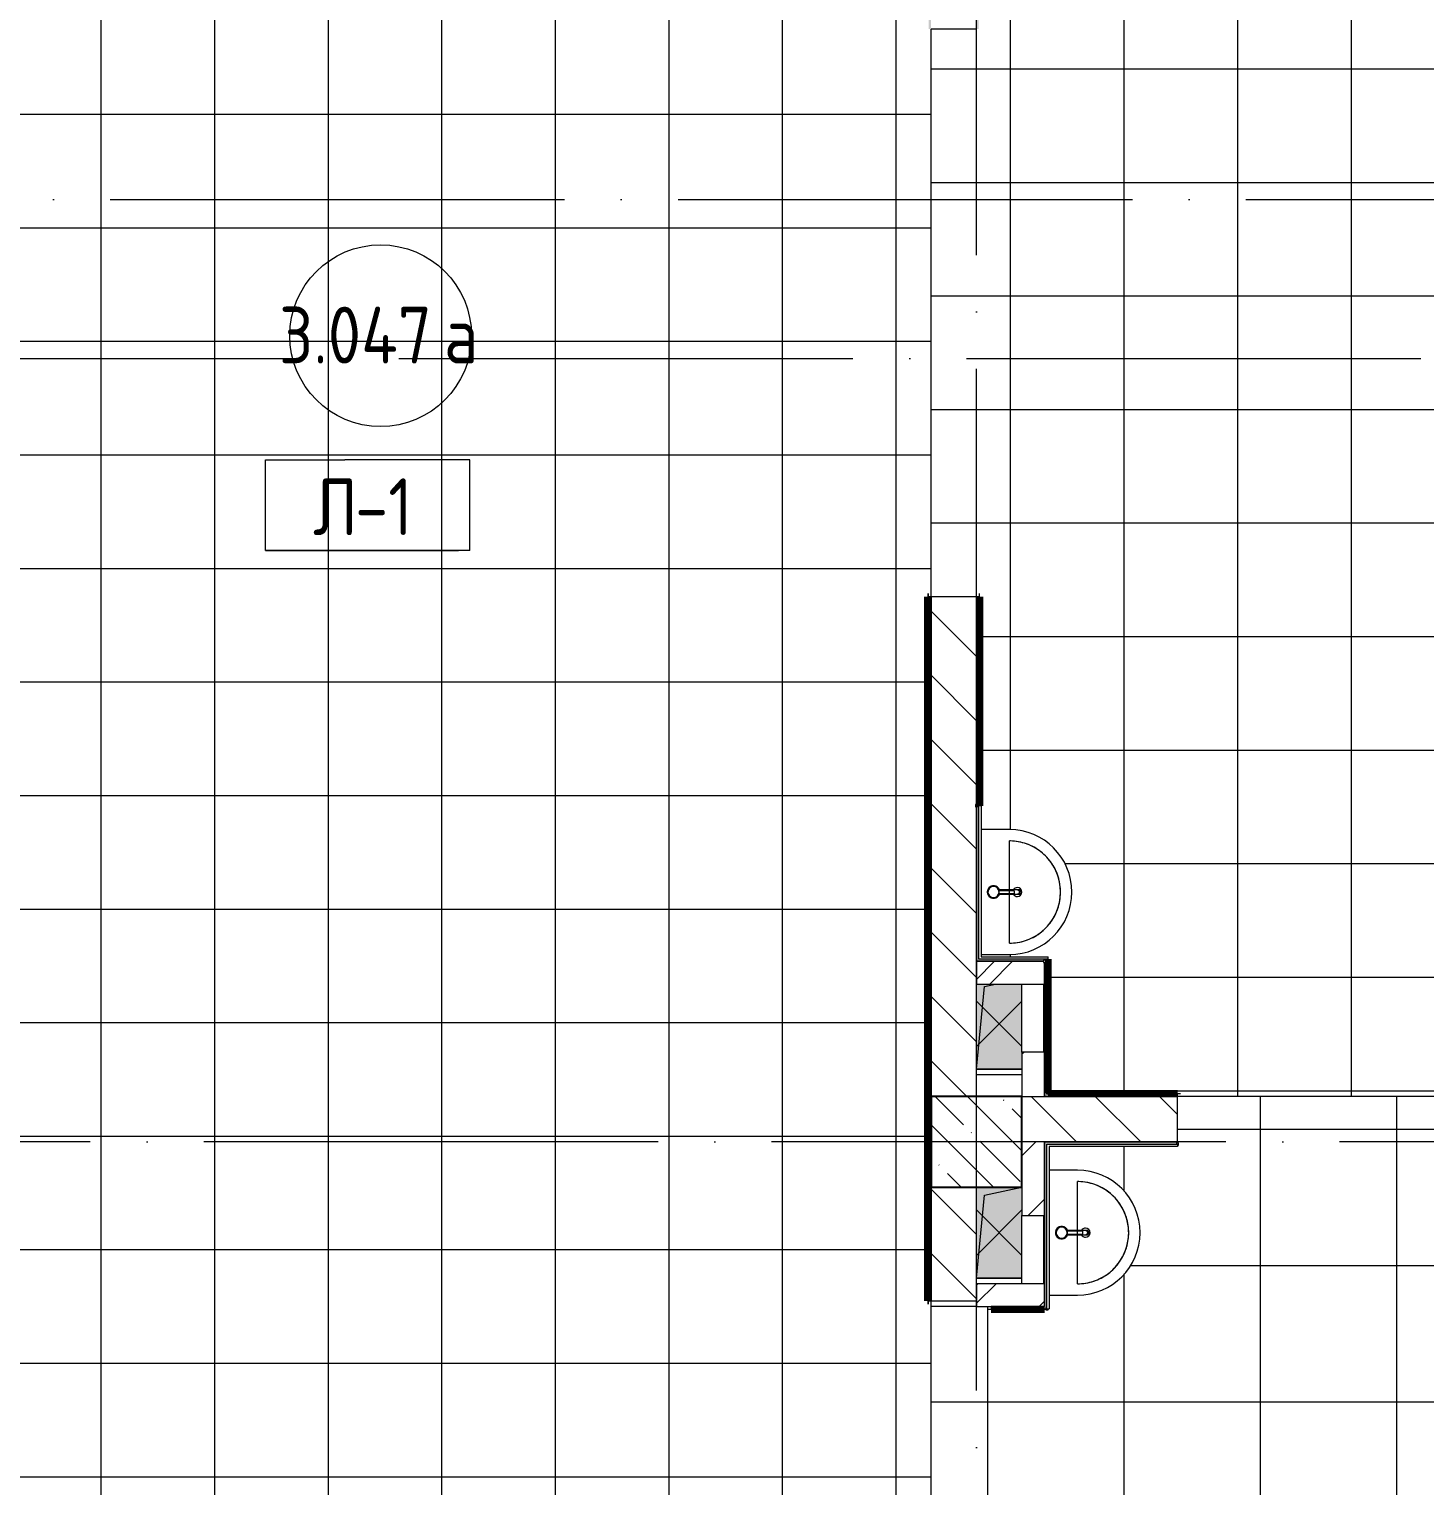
# Model space of a CAD drawing. Header units: millimetres. Extents: x 97 to 215964, y -4577 to 60645.
# Drawn here: x 199877 to 206022, y 46010 to 52425 of the extents above; entities that cross this region are included whole.
import ezdxf

# ---------------------------------------------------------------- set-up
doc = ezdxf.new("R2010")
doc.units = ezdxf.units.MM
doc.linetypes.add('ADSK_Линия сетки', pattern=[2500, 2000, -250, 0, -250])
for name, color, linetype, lineweight in [('A-AREA-____-IDEN', 2, 'Continuous', 20), ('A-DETL-GENF-OTLN', 92, 'Continuous', 9), ('A-FLOR-____-IDEN', 11, 'Continuous', 20), ('A-FLOR-____-OTLN', 192, 'Continuous', 9), ('A-FLOR-____-PATT', 8, 'Continuous', 9), ('A-GENM-____-MCUT', 13, 'Continuous', 9), ('A-GENM-____-OTLN', 13, 'Continuous', 9), ('A-WALL-____-MCUT', 113, 'Continuous', 9), ('A-WALL-____-PATT', 111, 'Continuous', 9), ('I-WALL-____-OTLN', 2, 'Continuous', 9), ('P-SANR-FIXT-OTLN', 6, 'Continuous', 9), ('S-COLS-____-MCUT', 52, 'Continuous', 9), ('S-COLS-____-OTLN', 52, 'Continuous', 9), ('S-GRID-____-OTLN', 1, 'Continuous', 9)]:
    doc.layers.add(name, color=color, linetype=linetype, lineweight=lineweight)
doc.styles.add('GOST Common', font='GOST_Common.ttf', dxfattribs={"width": 0.9, "height": 250})
pattern_1 = [(135, (0, 0), (-141.42136, -141.42136), [])]
pattern_2 = [(45, (0, 0), (-224.5064, 224.5064), []), (45, (79.38, 0), (0, 449.0128), []), (45, (-79.38, 0), (0, 449.0128), [])]

# ---------------------------------------------------------------- blocks, each defined once
blk = doc.blocks.new('BSC_Колонна _Прямоугольная - 400x400-V82-О_АИ_ПП_8_400_Целиком')
at = {"layer": 'S-COLS-____-OTLN', "lineweight": 5}
h = blk.add_hatch(dxfattribs=at)
h.set_pattern_fill('FP_92', color=256, style=0, pattern_type=2)
h.set_pattern_definition([(135, (-145249.98, -47525), (-142.56192, -142.56192), []), (135, (-145107.42, -47525), (-142.56192, -142.56192), [252.016, -50.403, 3.353, -47.05])])
h.paths.add_polyline_path([(-200, -200), (200, -200), (200, 200), (-200, 200)])
at = {"layer": 'S-COLS-____-MCUT', "color": 130, "lineweight": 25}
for p, q in [((200, 200), (-200, 200)), ((-200, 200), (-200, -200)), ((200, -200), (200, 200)), ((-200, -200), (200, -200))]:
    blk.add_line(p, q, dxfattribs=at)
blk = doc.blocks.new('ASML_АР_Отделка Люка - ВО Отделка люков_Грунтовка 0_Шпатлевка 0_Окраска 0_0-42467640-О_АИ_ПП_8_400_Целиком')
at = {"layer": 'A-GENM-____-MCUT', "color": 130, "lineweight": 25}
for p, q in [((150, 3), (-150, 3)), ((-150, 3), (-150, 0)), ((150, 0), (150, 3)), ((-150, 0), (150, 0))]:
    blk.add_line(p, q, dxfattribs=at)
blk = doc.blocks.new('0083_СОШ675_АР_R22_rvt-1-О_АИ_ПП_8_400_Целиком')
at = {"layer": 'A-WALL-____-PATT', "lineweight": 5}
h = blk.add_hatch(dxfattribs=at)
h.set_pattern_fill('FP_10', color=10, style=0, pattern_type=2)
h.set_pattern_definition(pattern_1)
h.paths.add_polyline_path([(145250, 45400.1), (145250, 45575), (145050, 45575), (145050, 45400.1)])
h.paths.add_polyline_path([(145250, 46825), (145250, 47325), (145050, 47325), (145050, 46825)])
h.paths.add_polyline_path([(145050, 47725), (145250, 47725), (145250, 49000), (145245, 49000), (145245, 49010), (145250, 49010), (145250, 49925.1), (145050, 49925.1), (145050, 47999.4)])
h.paths.add_polyline_path([(145050, 52425.1), (145250, 52425.1), (145250, 53425), (145050, 53425), (145050, 52884.5)])
h = blk.add_hatch(dxfattribs=at)
h.set_pattern_fill('FP_11', color=10, style=0, pattern_type=2)
h.set_pattern_definition(pattern_2)
h.paths.add_polyline_path([(145550, 48220), (145550, 48315), (145545, 48315), (145545, 48320), (145250, 48320), (145250, 48220), (145547, 48220)])
h = blk.add_hatch(dxfattribs=at)
h.set_pattern_fill('FP_11', color=10, style=0, pattern_type=2)
h.set_pattern_definition(pattern_2)
h.paths.add_polyline_path([(145547, 47725), (145550, 47725), (145550, 47920), (145450, 47920), (145450, 47725)])
h = blk.add_hatch(dxfattribs=at)
h.set_pattern_fill('FP_10', color=10, style=0, pattern_type=2)
h.set_pattern_definition(pattern_1)
h.paths.add_polyline_path([(152550, 47525), (152550, 47725), (147384.9, 47725), (147384.9, 47525), (152295.6, 47525)])
h.paths.add_polyline_path([(145550, 47525), (146134.9, 47525), (146134.9, 47725), (145450, 47725), (145450, 47525)])
h = blk.add_hatch(dxfattribs=at)
h.set_pattern_fill('FP_11', color=10, style=0, pattern_type=2)
h.set_pattern_definition(pattern_2)
h.paths.add_polyline_path([(145547, 47200), (145550, 47200), (145550, 47525), (145450, 47525), (145450, 47200)])
h = blk.add_hatch(dxfattribs=at)
h.set_pattern_fill('FP_11', color=10, style=0, pattern_type=2)
h.set_pattern_definition(pattern_2)
h.paths.add_polyline_path([(145377.9, 46800), (145550, 46800), (145550, 46900), (145250, 46900), (145250, 46800)])
at = {"layer": 'A-FLOR-____-OTLN', "color": 90}
for p, q in [((145250.2, 47820), (145250.2, 47845)), ((145450, 47820), (145250.2, 47820)), ((145250.2, 46900), (145250.2, 46925))]:
    blk.add_line(p, q, dxfattribs=at)
at = {"layer": 'A-WALL-____-MCUT', "color": 50, "lineweight": 13}
for p, q in [((145250, 49925.1), (145050, 49925.1)), ((145050, 49925.1), (145050, 47725)), ((145250, 49010), (145250, 49925.1)), ((145250, 47725), (145250, 49000)), ((145545, 48320), (145250, 48320)), ((145250, 48320), (145250, 48220)), ((145550, 48220), (145550, 48315)), ((145250, 48220), (145547, 48220)), ((145450, 47920), (145450, 47725)), ((145547, 47920), (145450, 47920)), ((145550, 47725), (145550, 47920)), ((146134.9, 47725), (145550, 47725)), ((146134.9, 47525), (146134.9, 47725)), ((145550, 47525), (146134.9, 47525)), ((145550, 47200), (145550, 47525)), ((145050, 47325), (145050, 46825)), ((145250, 46825), (145250, 47325)), ((145450, 47325), (145450, 47200)), ((145450, 47200), (145547, 47200)), ((145547, 46900), (145250, 46900)), ((145250, 46900), (145250, 46800)), ((145550, 46800), (145550, 46900)), ((145050, 46825), (145250, 46825)), ((145250, 46800), (145550, 46800))]:
    blk.add_line(p, q, dxfattribs=at)
at = {"layer": 'A-WALL-____-MCUT', "color": 10, "lineweight": 5}
for p, q in [((145450, 47725), (145550, 47725)), ((145550, 47525), (145450, 47525))]:
    blk.add_line(p, q, dxfattribs=at)
at = {"layer": 'I-WALL-____-OTLN', "color": 90}
for p, q in [((145450, 47920), (145450, 48220)), ((145450, 46900), (145450, 47200))]:
    blk.add_line(p, q, dxfattribs=at)
at = {"layer": 'A-GENM-____-OTLN', "color": 90, "lineweight": 9, "rotation": 270}
for p in [(145547, 48070), (145547, 47050)]:
    blk.add_blockref('ASML_АР_Отделка Люка - ВО Отделка люков_Грунтовка 0_Шпатлевка 0_Окраска 0_0-42467640-О_АИ_ПП_8_400_Целиком', p, dxfattribs=at)
at = {"layer": 'S-COLS-____-OTLN', "color": 90, "lineweight": 9}
blk.add_blockref('BSC_Колонна _Прямоугольная - 400x400-V82-О_АИ_ПП_8_400_Целиком', (145250, 47525), dxfattribs=at)
blk = doc.blocks.new('MiraCad_GMd_-Ut_TaskBox_FormHorizon - MiraCad_GMd_-Ut_TaskBox_FormHorizon-3364382-О_АИ_ПП_8_400_Целиком')
at = {"layer": 'A-DETL-GENF-OTLN', "lineweight": 18}
for points in [[(-100, -200), (-64.6, 164.6), (100, 200), (-100, 200), (-100, -102.6)], [(27.9, -200), (100, -200), (100, 200), (-100, 200), (-100, -200)]]:
    blk.add_hatch(color=256, dxfattribs=at).paths.add_polyline_path(points)
at = {"layer": 'A-DETL-GENF-OTLN', "color": 7}
for p, q in [((-64.6, 164.6), (100, 200)), ((-64.6, 164.6), (100, 200)), ((-100, -200), (-64.6, 164.6)), ((-100, -200), (-64.6, 164.6)), ((100, -200), (-100, -200))]:
    blk.add_line(p, q, dxfattribs=at)
at = {"layer": 'A-GENM-____-OTLN', "color": 170, "lineweight": 18}
for p, q in [((100, 100), (-100, -100)), ((-100, 100), (100, -100)), ((-100, -200), (100, -200))]:
    blk.add_line(p, q, dxfattribs=at)
blk = doc.blocks.new('MiraCad_GMd_-Ut_TaskBox_FormHorizon - MiraCad_GMd_-Ut_TaskBox_FormHorizon-V142-О_АИ_ПП_8_400_Целиком')
at = {"layer": 'A-DETL-GENF-OTLN', "lineweight": 18}
for points in [[(-100, -200), (-64.6, 164.6), (-16, 175), (-100, 175), (-100, -45.6)], [(100, -200), (100, 175), (-100, 175), (-100, -200), (27.9, -200)]]:
    blk.add_hatch(color=256, dxfattribs=at).paths.add_polyline_path(points)
at = {"layer": 'A-DETL-GENF-OTLN', "color": 7}
for p, q in [((-100, -200), (-64.6, 164.6)), ((-100, -200), (-64.6, 164.6)), ((-64.6, 164.6), (-16, 175)), ((-64.6, 164.6), (-16, 175)), ((100, -200), (-100, -200))]:
    blk.add_line(p, q, dxfattribs=at)
at = {"layer": 'A-GENM-____-OTLN', "color": 170, "lineweight": 18}
for p, q in [((100, 100), (-100, -100)), ((-100, 100), (100, -100)), ((-100, -200), (100, -200))]:
    blk.add_line(p, q, dxfattribs=at)
blk = doc.blocks.new('ВК_Умывальник_Полукруглый_Керамический_ГОСТ30493-96_R20 - 2-ой величины-V174-О_АИ_ПП_8_400_Целиком')
at = {"layer": 'P-SANR-FIXT-OTLN', "color": 170, "lineweight": 18}
for p, q in [((145725, 40840.1), (145600, 40840.1)), ((145725, 40575), (145725, 40790.1)), ((145725, 40340.1), (145725, 40555.2)), ((145600, 40290.1), (145725, 40290.1))]:
    blk.add_line(p, q, dxfattribs=at)
at = {"layer": 'P-SANR-FIXT-OTLN', "color": 170, "lineweight": 18, "flags": 128}
blk.add_lwpolyline([(145725, 40340.1), (145734, 40340.3), (145743, 40340.8), (145751.9, 40341.7), (145760.8, 40343), (145769.7, 40344.6), (145778.5, 40346.5), (145787.2, 40348.9), (145795.8, 40351.5), (145804.3, 40354.5), (145812.6, 40357.9), (145820.8, 40361.5), (145828.9, 40365.5), (145836.8, 40369.8), (145844.5, 40374.5), (145852, 40379.4), (145859.4, 40384.6), (145866.5, 40390.1), (145873.4, 40395.9), (145880, 40402), (145886.4, 40408.3), (145892.5, 40414.9), (145898.4, 40421.7), (145904, 40428.8), (145909.3, 40436.1), (145914.3, 40443.5), (145919, 40451.2), (145923.4, 40459), (145927.5, 40467.1), (145931.3, 40475.2), (145934.7, 40483.6), (145937.8, 40492), (145940.6, 40500.6), (145943, 40509.3), (145945, 40518), (145946.7, 40526.9), (145948.1, 40535.8), (145949.1, 40544.7), (145949.7, 40553.7), (145950, 40562.7), (145949.9, 40571.7), (145949.5, 40580.7), (145948.7, 40589.6), (145947.5, 40598.5), (145946, 40607.4), (145944.1, 40616.2), (145941.9, 40624.9), (145939.3, 40633.6), (145936.4, 40642.1), (145933.2, 40650.5), (145929.6, 40658.7), (145925.7, 40666.8), (145921.5, 40674.8), (145916.9, 40682.5), (145912.1, 40690.1), (145906.9, 40697.5), (145901.5, 40704.7), (145895.7, 40711.6), (145889.8, 40718.3), (145883.5, 40724.8), (145877, 40731), (145870.2, 40737), (145863.2, 40742.6), (145856, 40748), (145848.6, 40753.1), (145841, 40757.9), (145833.2, 40762.4), (145825.2, 40766.5), (145817.1, 40770.4), (145808.8, 40773.9), (145800.4, 40777.1), (145791.8, 40779.9), (145783.2, 40782.4), (145774.5, 40784.6), (145765.6, 40786.4), (145756.8, 40787.8), (145747.8, 40788.9), (145738.8, 40789.7), (145729.9, 40790), (145725, 40790.1)], dxfattribs=at)
at = {"layer": 'P-SANR-FIXT-OTLN', "color": 170, "lineweight": 18}
for centre, radius, start, end in [((145725, 40565.1), 275, 270, 90), ((145725, 40565.1), 225, 270, 90), ((145760, 40565.1), 20, 90, 150), ((145760, 40565.1), 20, 210, 270), ((145760, 40565.1), 20, 270, 90)]:
    blk.add_arc(centre, radius, start, end, dxfattribs=at)
blk = doc.blocks.new('xxx_Смеситель_ГОСТ 25809-96_R20 - Смеситель-3431601-О_АИ_ПП_8_400_Целиком')
at = {"layer": 'P-SANR-FIXT-OTLN', "color": 170, "lineweight": 18}
for p, q in [((3135.3, 51074.8), (3135.3, 51016.6)), ((3139.3, 51075.4), (3139.3, 51029.7)), ((3151.3, 51029.7), (3151.3, 51075.4)), ((3155.3, 51016.6), (3155.3, 51074.8)), ((3135.3, 51016.6), (3135.3, 50993.9)), ((3139.3, 51029.7), (3139.3, 51009)), ((3140.3, 51009), (3139.3, 51009)), ((3139.3, 51009), (3140.3, 51009)), ((3140.3, 51029.8), (3150.3, 51029.8)), ((3150.3, 51009), (3140.3, 51009)), ((3150.3, 51009), (3151.3, 51009)), ((3151.3, 51009), (3150.3, 51009)), ((3151.3, 51009), (3151.3, 51029.7)), ((3155.3, 50993.9), (3155.3, 51016.6)), ((3135.3, 50993.9), (3135.3, 50990)), ((3155.3, 50990), (3155.3, 50993.9))]:
    blk.add_line(p, q, dxfattribs=at)
for radius, start, end in [(27.5, 0, 180), (27.5, 83.31162, 96.68751), (27.5, 161.97695, 180), (27.5, 180, 198.02305), (27.5, 180, 258.92236), (27.5, 143.31191, 156.6878), (27.5, 203.3122, 216.68809), (24.5, 360, 180), (24.5, 180, 360), (27.5, 101.97674, 135), (27.5, 225, 258.02326), (24.5, 255, 259.77016), (24.5, 255, 259.77016), (24.5, 280.22984, 285), (24.5, 280.22984, 285), (27.5, 281.0769, 0), (27.5, 45, 78.02263), (27.5, 281.97737, 315), (27.5, 23.31133, 36.68722), (27.5, 323.31278, 336.68867), (27.5, 0, 18.02234), (27.5, 341.97766, 0)]:
    blk.add_arc((3145.3, 51100), radius, start, end, dxfattribs=at)
for start_param, end_param in [(3.141593, 4.712389), (4.712389, 6.283185)]:
    blk.add_ellipse((3145.3, 50990), major_axis=(10, 0), ratio=0.965926, start_param=start_param, end_param=end_param, dxfattribs=at)
for points, knots in [([(3138.6, 51076.4), (3138.7, 51076.4), (3138.8, 51076.3), (3139.2, 51076.2), (3139.8, 51076.1), (3140.4, 51076), (3140.7, 51075.9)], [0.77430556, 0.77430556, 0.77430556, 0.77430556, 0.78298611, 0.79166667, 0.82638889, 0.86111111, 0.86111111, 0.86111111, 0.86111111]), ([(3149.8, 51075.9), (3150.1, 51075.9), (3150.6, 51076), (3151.1, 51076.2), (3151.6, 51076.3), (3151.8, 51076.4), (3151.9, 51076.4)], [0.13888889, 0.13888889, 0.13888889, 0.13888889, 0.16666667, 0.19444444, 0.20833333, 0.22222222, 0.22222222, 0.22222222, 0.22222222]), ([(3140.3, 51020.3), (3138.8, 51019.9), (3136.8, 51019.1), (3135.5, 51017.7), (3135.3, 51016.9), (3135.3, 51016.6)], [0.1666667, 0.1666667, 0.1666667, 0.1666667, 0.3333333, 0.4166667, 0.5, 0.5, 0.5, 0.5]), ([(3139.3, 51029.3), (3139.3, 51029.3), (3139.3, 51029.3), (3139.4, 51029.2), (3139.6, 51029.2), (3139.8, 51029.2), (3140.1, 51029.2), (3140.3, 51029.2)], [0, 0, 0, 0, 0.166667, 0.333333, 0.5, 0.666667, 1, 1, 1, 1]), ([(3151.3, 51029.7), (3151.3, 51029.7), (3151.2, 51029.7), (3151.1, 51029.8), (3151, 51029.8), (3150.7, 51029.8), (3150.4, 51029.8), (3150.3, 51029.8)], [0, 0, 0, 0, 0.166667, 0.333333, 0.5, 0.666667, 1, 1, 1, 1]), ([(3145.3, 50986.8), (3144.4, 50986.8), (3143.1, 50986.9), (3141.4, 50987.3), (3140.3, 50987.7), (3139.3, 50988.1), (3138.7, 50988.5), (3138, 50989), (3137.3, 50989.5), (3136.7, 50990.2), (3136.3, 50990.7), (3136, 50991.2), (3135.8, 50991.6), (3135.6, 50992), (3135.5, 50992.5), (3135.4, 50992.9), (3135.3, 50993.4), (3135.3, 50993.7), (3135.3, 50993.9)], [0, 0, 0, 0, 0.0833333, 0.125, 0.1666667, 0.2083333, 0.2291667, 0.25, 0.2916667, 0.3333333, 0.3541667, 0.375, 0.3958333, 0.4166667, 0.4375, 0.4583333, 0.4791667, 0.5, 0.5, 0.5, 0.5]), ([(3155.3, 50993.9), (3155.3, 50993.7), (3155.3, 50993.4), (3155.2, 50992.9), (3155.1, 50992.5), (3154.9, 50992), (3154.7, 50991.6), (3154.5, 50991.2), (3154.2, 50990.7), (3153.9, 50990.3), (3153.6, 50989.9), (3153.1, 50989.4), (3152.5, 50989), (3151.9, 50988.5), (3151.2, 50988.1), (3150.3, 50987.7), (3149.1, 50987.3), (3147.5, 50986.9), (3146.1, 50986.8), (3145.3, 50986.8)], [0.5, 0.5, 0.5, 0.5, 0.5208333, 0.5416667, 0.5625, 0.5833333, 0.6041667, 0.625, 0.6458333, 0.6666667, 0.6875, 0.7083333, 0.75, 0.7708333, 0.7916667, 0.8333333, 0.875, 0.9166667, 1, 1, 1, 1])]:
    blk.add_open_spline(points, degree=3, knots=knots, dxfattribs=at)
for points in [[(3139.3, 51075.4), (3139.3, 51075.4), (3139.4, 51075.4), (3139.6, 51075.4), (3139.8, 51075.3), (3140, 51075.3), (3140.2, 51075.3), (3140.3, 51075.3)], [(3139.4, 51074.9), (3139.3, 51074.9), (3139.3, 51074.9), (3139.3, 51075), (3139.3, 51075)], [(3140.3, 51075.3), (3141.9, 51074.9), (3145.3, 51074.6), (3148.6, 51074.9), (3150.3, 51075.3)], [(3150.3, 51075.3), (3150.4, 51075.3), (3150.5, 51075.3), (3150.8, 51075.3), (3151, 51075.4), (3151.1, 51075.4), (3151.2, 51075.4), (3151.2, 51075.4)], [(3151.3, 51075), (3151.3, 51075), (3151.3, 51075), (3151.2, 51074.9)], [(3140.3, 51029.8), (3140.1, 51029.8), (3139.7, 51029.8), (3139.4, 51029.8), (3139.3, 51029.7), (3139.3, 51029.7)], [(3150.3, 51029.2), (3150.4, 51029.2), (3150.8, 51029.2), (3151.2, 51029.2), (3151.3, 51029.3), (3151.3, 51029.3)], [(3155.3, 51016.6), (3155.3, 51016.9), (3155, 51017.7), (3154, 51018.7), (3152.4, 51019.6), (3151, 51020.1), (3150.3, 51020.3)]]:
    blk.add_open_spline(points, degree=3, dxfattribs=at)
blk = doc.blocks.new('ВК_Умывальник_Полукруглый_Керамический_ГОСТ30493-96_R20 - 2-ой величины-V175-О_АИ_ПП_8_400_Целиком')
at = {"layer": 'P-SANR-FIXT-OTLN', "color": 170, "lineweight": 18}
for p, q in [((145395, 48900), (145270, 48900)), ((145395, 48634.9), (145395, 48850)), ((145395, 48400), (145395, 48615)), ((145269.8, 48350), (145395, 48350))]:
    blk.add_line(p, q, dxfattribs=at)
at = {"layer": 'P-SANR-FIXT-OTLN', "color": 170, "lineweight": 18, "flags": 128}
blk.add_lwpolyline([(145395, 48400), (145404, 48400.2), (145413, 48400.7), (145421.9, 48401.6), (145430.8, 48402.9), (145439.7, 48404.5), (145448.5, 48406.4), (145457.2, 48408.7), (145465.8, 48411.4), (145474.3, 48414.4), (145482.6, 48417.7), (145490.8, 48421.4), (145498.9, 48425.4), (145506.8, 48429.7), (145514.5, 48434.3), (145522, 48439.3), (145529.4, 48444.5), (145536.5, 48450), (145543.4, 48455.8), (145550, 48461.9), (145556.4, 48468.2), (145562.5, 48474.8), (145568.4, 48481.6), (145574, 48488.7), (145579.3, 48495.9), (145584.3, 48503.4), (145589, 48511.1), (145593.4, 48518.9), (145597.5, 48526.9), (145601.3, 48535.1), (145604.7, 48543.4), (145607.8, 48551.9), (145610.6, 48560.5), (145613, 48569.1), (145615, 48577.9), (145616.7, 48586.7), (145618.1, 48595.6), (145619.1, 48604.6), (145619.7, 48613.6), (145620, 48622.5), (145619.9, 48631.5), (145619.5, 48640.5), (145618.7, 48649.5), (145617.5, 48658.4), (145616, 48667.3), (145614.1, 48676.1), (145611.9, 48684.8), (145609.3, 48693.4), (145606.4, 48702), (145603.2, 48710.4), (145599.6, 48718.6), (145595.7, 48726.7), (145591.5, 48734.7), (145586.9, 48742.4), (145582.1, 48750), (145576.9, 48757.4), (145571.5, 48764.6), (145565.7, 48771.5), (145559.8, 48778.2), (145553.5, 48784.7), (145547, 48790.9), (145540.2, 48796.8), (145533.2, 48802.5), (145526, 48807.9), (145518.6, 48813), (145511, 48817.8), (145503.2, 48822.3), (145495.2, 48826.4), (145487.1, 48830.3), (145478.8, 48833.8), (145470.4, 48837), (145461.8, 48839.8), (145453.2, 48842.3), (145444.5, 48844.5), (145435.6, 48846.3), (145426.8, 48847.7), (145417.8, 48848.8), (145408.8, 48849.6), (145399.9, 48849.9), (145395, 48850)], dxfattribs=at)
at = {"layer": 'P-SANR-FIXT-OTLN', "color": 170, "lineweight": 18}
for centre, radius, start, end in [((145395, 48625), 275, 270, 90), ((145395, 48625), 225, 270, 90), ((145430, 48625), 20, 90, 150), ((145430, 48625), 20, 270, 90), ((145430, 48625), 20, 210, 270)]:
    blk.add_arc(centre, radius, start, end, dxfattribs=at)
blk = doc.blocks.new('0083_СОШ675_ВК_R22_rvt-1-О_АИ_ПП_8_400_Целиком')
at = {"layer": 'A-GENM-____-OTLN', "color": 170, "lineweight": 18}
for name, p in [('MiraCad_GMd_-Ut_TaskBox_FormHorizon - MiraCad_GMd_-Ut_TaskBox_FormHorizon-V142-О_АИ_ПП_8_400_Целиком', (145350, 48045)), ('MiraCad_GMd_-Ut_TaskBox_FormHorizon - MiraCad_GMd_-Ut_TaskBox_FormHorizon-3364382-О_АИ_ПП_8_400_Целиком', (145350, 47125))]:
    blk.add_blockref(name, p, dxfattribs=at)
at = {"layer": 'P-SANR-FIXT-OTLN', "color": 170, "lineweight": 18}
for name, p in [('ВК_Умывальник_Полукруглый_Керамический_ГОСТ30493-96_R20 - 2-ой величины-V175-О_АИ_ПП_8_400_Целиком', (0, 0)), ('ВК_Умывальник_Полукруглый_Керамический_ГОСТ30493-96_R20 - 2-ой величины-V174-О_АИ_ПП_8_400_Целиком', (-30, 6559.9))]:
    blk.add_blockref(name, p, dxfattribs=at)
for p, rotation in [((196425, 45479.7), 89.99999999999982), ((196725, 43979.7), 90)]:
    blk.add_blockref('xxx_Смеситель_ГОСТ 25809-96_R20 - Смеситель-3431601-О_АИ_ПП_8_400_Целиком', p, dxfattribs=dict(at, rotation=rotation))
blk = doc.blocks.new('BSC_Колонна _Прямоугольная - ПР-1_Профиль торцевой для плитки-3497357-О_АИ_ПП_8_400_Целиком')
at = {"layer": 'S-COLS-____-MCUT'}
for p, q in [((5, 5), (-5, 5)), ((-5, 5), (-5, -5)), ((5, -5), (5, 5)), ((-5, -5), (5, -5))]:
    blk.add_line(p, q, dxfattribs=at)
blk = doc.blocks.new('BSC_Колонна _Прямоугольная - ПР-1_Профиль торцевой для плитки-V214-О_АИ_ПП_8_400_Целиком')
at = {"layer": 'S-COLS-____-MCUT'}
for p, q in [((5, 5), (-5, 5)), ((-5, 5), (-5, 0)), ((5, -5), (5, 5)), ((0, -5), (5, -5))]:
    blk.add_line(p, q, dxfattribs=at)
blk = doc.blocks.new('BSC_Колонна _Прямоугольная - ПР-1_Профиль торцевой для плитки-V215-О_АИ_ПП_8_400_Целиком')
at = {"layer": 'S-COLS-____-MCUT'}
for p, q in [((0.1, 5), (-5, 5)), ((-5, 5), (-5, -5)), ((-5, -5), (5, -5)), ((5, -5), (5, 0))]:
    blk.add_line(p, q, dxfattribs=at)
blk = doc.blocks.new('ADSK_Марка_Перекрытие - Типоразмер_ADSK_Марка-158127-О_АИ_ПП_8_400_Целиком')
at = {"layer": 'A-FLOR-____-IDEN'}
for p, q in [((-4.5, 4), (-1, 4)), ((-4.5, 0), (-4.5, 4)), ((4.5, 4), (-1, 4)), ((4.5, 0), (4.5, 4)), ((4.5, 0), (-4.5, 0)), ((-4.5, 0), (4, 0))]:
    blk.add_line(p, q, dxfattribs=at)
blk = doc.blocks.new('ADSK_Марка_Помещение_ОдноЗначение - Номер-159740-О_АИ_ПП_8_400_Целиком')
at = {"layer": 'A-AREA-____-IDEN'}
blk.add_circle((0, 0), 4, dxfattribs=at)

msp = doc.modelspace()

# ---------------------------------------------------------------- hatches: boundary and pattern name
at = {"layer": 'A-FLOR-____-PATT'}
h = msp.add_hatch(dxfattribs=at)
h.set_pattern_fill('FP_202', color=256, style=0, pattern_type=2)
h.set_pattern_definition([(0, (199694, 52050), (0, 500), []), (90, (199694, 52050), (-500, 3e-14), [])])
h.paths.add_polyline_path([(201660.280486, 45324.968424), (203832.865903, 45324.96901), (203832.865903, 45574.999), (203847.865903, 45574.999), (203847.865903, 46824.999), (203832.865903, 46824.999), (203832.865903, 49925.060253), (203847.865903, 49925.060253), (203847.865903, 52425.060253), (203832.865903, 52425.060253), (203832.865903, 58560.000586), (203460.330306, 58560.000586), (203460.330306, 58565.000586), (203450.330306, 58565.000586), (203450.330306, 58575.000586), (203445.330306, 58575.918638), (203445.330306, 58760.000586), (199667.659852, 58760.000586), (199667.659852, 58575.000586), (199662.659852, 58575.000586), (199662.432467, 58565.000586), (199652.659852, 58565.000586), (199651.935994, 58560.000586), (199262.887824, 58560.000586), (199262.887824, 51885.000586), (199046.843981, 51885.000586), (199047.887824, 50245.000586), (199262.887824, 50245.000586), (199262.887824, 48485.500586), (199257.887824, 48484.769667), (199257.887238, 48475.501172), (199247.887824, 48475.501172), (199247.887824, 48470.501172), (197777.887824, 48470.501172), (197777.887824, 48485.500586), (197107.887824, 48485.500586), (197107.887824, 48470.501172), (196597.887824, 48470.501172), (196597.887824, 48485.500586), (195927.887824, 48485.500586), (195927.887824, 48470.501172), (195707.865903, 48470.501172), (195707.865903, 48092.5), (195702.865903, 48092.5), (195702.865903, 48082.5), (195692.865903, 48082.5), (195691.787201, 48077.5), (195512.887824, 48077.5), (195512.887824, 48054.999414), (195497.865903, 48054.939128), (195497.887824, 45854.999414), (195512.887824, 45854.999414), (195512.887824, 45344.96901), (195497.887824, 45344.96901), (195498.922724, 45339.96901), (199247.887824, 45339.96901), (199247.887824, 45334.96901), (199257.887824, 45334.96901), (199257.887824, 45324.96901), (199262.887824, 45324.96901)])
h.paths.add_polyline_path([(195497.887824, 48087.5), (195507.887824, 48087.5), (195507.887824, 48092.5), (195497.887824, 48092.5)])
h.paths.add_polyline_path([(195692.865903, 48475.501172), (195697.865903, 48475.501172), (195697.735362, 48485.500586), (195692.865903, 48485.500586)])
h.paths.add_polyline_path([(203847.865903, 53825), (203847.887824, 53825), (203847.865903, 58575), (203837.865903, 58575), (203837.865903, 58573.500586), (203847.865903, 58573.500586), (203847.865903, 54199.905224)])
h = msp.add_hatch(dxfattribs=at)
h.set_pattern_fill('FP_195', color=256, style=0, pattern_type=2)
h.set_pattern_definition([(0, (207697.96, 53250), (0, 500), []), (90, (207697.96, 53250), (-500, 3e-14), [])])
h.paths.add_polyline_path([(204932.807536, 47725), (206182.785269, 47725), (206182.785269, 47740.000586), (211532.887824, 47740.000586), (211532.887824, 49310.316132), (211347.865903, 49310.316132), (211347.844118, 49315.316132), (211337.865903, 49315.316132), (211337.865903, 49325.316132), (211332.865903, 49325.316132), (211332.865903, 49675.316132), (211337.865903, 49675.656829), (211337.865903, 49685.316132), (211347.865903, 49685.316132), (211347.865903, 49690.316132), (211532.887824, 49690.316132), (211532.887824, 53410.000586), (211340.865903, 53410.000586), (211340.865903, 53415.000586), (211330.865903, 53415.000586), (211330.865903, 53425), (211325.865903, 53425), (211325.865903, 54201.11992), (211330.865903, 54201.11992), (211330.865903, 54211.11992), (211340.865903, 54211.11992), (211340.865903, 54216.11992), (211532.887824, 54216.11992), (211532.887824, 58560.000586), (211347.865903, 58560.000586), (211347.865903, 58565.000586), (211337.865903, 58565.000586), (211337.865903, 58575.000586), (211332.865903, 58575.430415), (211332.865903, 58760.000586), (204402.887824, 58760.000586), (204402.887824, 57520), (204392.865903, 57520), (204392.865903, 56370), (204402.887824, 56370), (204402.887824, 54020), (204392.865903, 54020), (204392.865903, 53825.000586), (204387.865903, 53824.424856), (204387.865903, 53815.000586), (204377.865903, 53815.000586), (204377.865903, 53810.000586), (204262.865903, 53810.000586), (204262.865903, 53425), (204257.865903, 53425), (204257.865903, 53415.000586), (204247.865903, 53415.000586), (204247.865903, 53410.000586), (204062.887824, 53410.000586), (204062.887824, 52425.060253), (203848.053069, 52424.998706), (203848.053069, 49925.060253), (204062.887824, 49924.484907), (204062.887824, 49005), (204067.887824, 49005), (204067.887824, 48899.976956), (204192.887824, 48899.976956), (204250.063539, 48893.967546), (204304.740401, 48876.201957), (204354.528769, 48847.456629), (204397.252651, 48808.987873), (204431.04481, 48762.476956), (204454.428366, 48709.956629), (204466.381345, 48653.722283), (204466.381345, 48596.231629), (204454.428366, 48539.997283), (204429.02124, 48484.691751), (204395.605819, 48439.483225), (204354.528769, 48402.497283), (204304.740401, 48373.751955), (204250.063539, 48355.986366), (204192.887824, 48349.976956), (204067.887824, 48349.976956), (204067.887824, 48340), (204362.887824, 48340), (204362.887824, 47740.000586), (204932.785269, 47740.000586), (204932.785269, 47725.000586)])
h.paths.add_polyline_path([(204239.717951, 48617.905888), (204235.835666, 48616.04353), (204237.887824, 48617.372611)])
h.paths.add_polyline_path([(204227.887824, 48604.976956), (204233.064205, 48605.65844), (204237.887824, 48607.656448), (204242.02996, 48610.83482), (204245.208332, 48614.976956), (204247.206341, 48619.800575), (204247.887824, 48624.976956), (204247.206341, 48630.153337), (204245.208332, 48634.976956), (204242.02996, 48639.119092), (204237.887824, 48642.297464), (204229.969864, 48644.70285), (204227.887824, 48644.976956), (204222.711443, 48644.295473), (204217.887824, 48642.297464), (204213.745689, 48639.119092), (204210.567316, 48634.976956), (204230.835666, 48634.636214), (204236.076606, 48632.854332), (204239.717951, 48632.048024), (204242.226638, 48627.496836), (204242.02996, 48621.918904), (204239.717951, 48617.905888), (204222.711443, 48614.976956), (204211.213569, 48614.134744), (204213.745689, 48610.83482), (204217.887824, 48607.656448), (204222.711443, 48605.65844)])
h.paths.add_polyline_path([(211347.85569, 53425.000586), (211347.865903, 53425.000586), (211347.865903, 53825), (211340.865903, 53825), (211340.865903, 53425.000586)])
h.paths.add_polyline_path([(204377.854842, 53825.000586), (204377.865903, 53825.001183), (204377.843981, 53825.000586)])
h = msp.add_hatch(dxfattribs=at)
h.set_pattern_fill('FP_196', color=256, style=0, pattern_type=2)
h.set_pattern_definition([(90, (207697.96, 46380), (-600, 4e-14), []), (180, (207697.96, 46380), (-7e-14, -600), [])])
h.paths.add_polyline_path([(206092.887824, 45049.999414), (206092.887824, 45454.999414), (206097.887824, 45455), (206097.887824, 45465), (206107.887824, 45465), (206108.430379, 45469.999414), (210672.887824, 45470.474504), (210672.887824, 45050.474504), (211332.865903, 45050.474504), (211332.865903, 45440.999414), (211337.865903, 45441.201312), (211337.865903, 45450.999414), (211347.865903, 45450.999414), (211347.865903, 45455.999414), (211532.887824, 45455.999414), (211532.887824, 47310), (211347.865903, 47310), (211347.843981, 47315), (211337.865903, 47315), (211337.865903, 47325), (211332.865903, 47325.579975), (211332.865903, 47510), (206182.785269, 47510), (206182.763347, 47725), (204932.785269, 47725), (204932.785269, 47520), (204937.785269, 47520), (204937.785269, 47510), (204932.785269, 47510), (204932.785269, 47505), (204367.887824, 47505), (204367.887824, 47399.977542), (204492.887824, 47399.977542), (204550.063539, 47393.968132), (204604.740401, 47376.202543), (204654.528769, 47347.457216), (204697.252651, 47308.988459), (204731.04481, 47262.477542), (204754.428366, 47209.957216), (204766.381345, 47153.72287), (204766.381345, 47096.232215), (204754.428366, 47039.997869), (204729.02124, 46984.692337), (204695.605819, 46939.483811), (204650.163435, 46899.977542), (204604.740401, 46873.752541), (204550.063539, 46855.986952), (204490.235635, 46849.977542), (204367.887824, 46849.977542), (204367.887824, 46790), (204362.887824, 46790), (204362.887824, 46785), (204352.887824, 46785), (204352.887824, 46790), (204347.887824, 46790), (204347.887824, 46785), (204112.887824, 46785), (204112.887824, 46800), (203848.053069, 46800), (203848.053069, 45574.999), (204062.887824, 45574.999), (204062.887824, 45415), (204457.887824, 45415), (204457.887824, 45410), (204467.887824, 45410), (204467.887824, 45400), (204472.865903, 45399.431212), (204472.865903, 45049.999414), (206040.079714, 45049.999414)])
h.paths.add_polyline_path([(204539.717951, 47117.906474), (204535.835666, 47116.044116), (204537.887824, 47117.373197)])
h.paths.add_polyline_path([(204527.887824, 47104.977542), (204533.064205, 47105.659026), (204537.887824, 47107.657034), (204542.02996, 47110.835407), (204545.208332, 47114.977542), (204547.206341, 47119.801161), (204547.887824, 47124.977542), (204547.206341, 47130.153923), (204545.208332, 47134.977542), (204542.02996, 47139.119678), (204537.887824, 47142.29805), (204529.969864, 47144.703436), (204527.887824, 47144.977542), (204522.711443, 47144.296059), (204517.887824, 47142.29805), (204513.745689, 47139.119678), (204510.567316, 47134.977542), (204530.835666, 47134.6368), (204536.076606, 47132.854918), (204539.717951, 47132.04861), (204542.226638, 47127.497422), (204542.02996, 47121.91949), (204539.717951, 47117.906474), (204522.711443, 47114.977542), (204510.567316, 47114.977542), (204513.745689, 47110.835407), (204517.887824, 47107.657034), (204522.711443, 47105.659026)])
at = {"layer": 'A-WALL-____-PATT'}
h = msp.add_hatch(color=7, dxfattribs=at)
h.paths.add_polyline_path([(203837.865903, 45324.96901), (203847.865903, 45324.96901), (203847.865903, 45574.999), (203837.865903, 45574.999)])
h.paths.add_polyline_path([(203847.865903, 46824.999), (203847.865903, 49925.060253), (203837.865903, 49925.060253), (203837.865903, 46824.999)])
h.paths.add_polyline_path([(203837.865903, 52425.060253), (203847.865903, 52425.060253), (203847.865903, 58573.500586), (203837.865903, 58573.500586), (203837.865903, 52884.549515)])
h = msp.add_hatch(color=7, dxfattribs=at)
h.paths.add_polyline_path([(204047.887824, 48320), (204057.887824, 48320), (204057.887824, 49925.060253), (204047.887824, 49925.060253), (204047.887824, 49010), (204052.888824, 49010), (204052.888824, 49000), (204047.887824, 49000), (204047.887824, 48330)])
h.paths.add_polyline_path([(204057.887824, 52425.060253), (204057.887824, 53425), (204047.88841, 53425), (204047.887824, 52425.060253)])
for points in [[(204057.887824, 48320), (204342.887824, 48320), (204342.887824, 48325), (204347.887824, 48325), (204347.887824, 48330), (204057.887824, 48330)], [(204357.887824, 47735.000586), (204357.887824, 48330), (204347.887824, 48330), (204347.887824, 48325), (204352.887824, 48325), (204352.887824, 48315), (204347.887824, 48315), (204347.887824, 47735.000586)], [(204347.887824, 46790), (204352.887824, 46790), (204352.887824, 46795), (204357.887824, 46795), (204357.887824, 47515), (204347.887824, 47515), (204347.887824, 46800)], [(204112.887824, 46790), (204347.887824, 46790), (204347.887824, 46800), (204112.887824, 46800)]]:
    msp.add_hatch(color=7, dxfattribs=at).paths.add_polyline_path(points)
h = msp.add_hatch(color=7, dxfattribs=at)
h.paths.add_polyline_path([(204932.785269, 47725.000586), (204932.785269, 47735.000586), (204347.887824, 47735.000586), (204347.887824, 47725.000586), (204804.671054, 47725.000586)])
h.paths.add_polyline_path([(206691.319947, 47725.000586), (211537.887824, 47725.000586), (211537.887824, 47735.000586), (206182.785269, 47735.000586), (206182.785269, 47725.000586)])
h = msp.add_hatch(color=7, dxfattribs=at)
h.paths.add_polyline_path([(211337.865903, 47515), (211347.865903, 47515), (211347.865903, 47525), (206182.785269, 47525), (206182.785269, 47515), (211093.488571, 47515)])
h.paths.add_polyline_path([(204367.887824, 47515), (204927.785269, 47515), (204927.785269, 47520), (204932.785269, 47520), (204932.785269, 47525), (204347.887824, 47525), (204347.887824, 47515), (204357.887824, 47515)])

# ---------------------------------------------------------------- linework, layer by layer
at = {"layer": 'A-FLOR-____-OTLN'}
for p, q in [((203848.053069, 49925.060253), (203848.053069, 52425.060253)), ((204047.866903, 52424.998706), (203848.053069, 52424.998706)), ((206182.785269, 47725), (204932.785269, 47725)), ((203848.053069, 45574.854462), (203848.053069, 46824.999)), ((204047.887824, 46800), (203848.053069, 46800))]:
    msp.add_line(p, q, dxfattribs=at)
at = {"layer": 'A-WALL-____-MCUT', "color": 7}
for p, q in [((203837.865903, 49925.060253), (203837.865903, 46824.999)), ((203847.865903, 49925.060253), (203837.865903, 49925.060253)), ((203847.865903, 47725), (203847.865903, 49925.060253)), ((204047.887824, 49925.060253), (204047.887824, 49010)), ((204057.887824, 49925.060253), (204047.887824, 49925.060253)), ((204057.887824, 49005), (204057.887824, 49925.060253)), ((204047.887824, 49000), (204047.887824, 48320)), ((204047.887824, 48320), (204342.887824, 48320)), ((204347.887824, 48315), (204347.887824, 48220)), ((204357.887824, 47735.000586), (204357.887824, 48330)), ((204347.887824, 47920), (204347.887824, 47725.000586)), ((204932.785269, 47735.000586), (204357.887824, 47735.000586)), ((204932.785269, 47725.000586), (204932.785269, 47735.000586)), ((204347.887824, 47725.000586), (204932.785269, 47725.000586)), ((204932.785269, 47525), (204347.887824, 47525)), ((204347.887824, 47525), (204347.887824, 47200)), ((204932.785269, 47520), (204932.785269, 47525)), ((203847.865903, 46824.999), (203847.865903, 47325)), ((204347.887824, 46900), (204347.887824, 46800)), ((203837.865903, 46824.999), (203847.865903, 46824.999)), ((204347.887824, 46800), (204112.887824, 46800)), ((204112.887824, 46800), (204112.887824, 46790)), ((204112.887824, 46790), (204352.887824, 46790))]:
    msp.add_line(p, q, dxfattribs=at)
at = {"layer": 'I-WALL-____-OTLN', "color": 5, "lineweight": 90}
for p, q in [((203832.865903, 46824.999), (203832.865903, 49925.060253)), ((203837.865903, 49925.060253), (203832.865903, 49925.060253)), ((204062.887824, 49925.060253), (204057.887824, 49925.060253)), ((204062.887824, 49925.060253), (204062.887824, 49005)), ((204362.887824, 48330), (204362.887824, 47740.000586)), ((204362.887824, 47740.000586), (204932.785269, 47740.000586)), ((204932.785269, 47735.000586), (204932.785269, 47740.000586)), ((203832.865903, 46824.999), (203837.865903, 46824.999))]:
    msp.add_line(p, q, dxfattribs=at)
at = {"layer": 'I-WALL-____-OTLN'}
for p, q in [((204057.887824, 48330), (204057.887824, 49005)), ((204067.887824, 49005), (204057.887824, 49005)), ((204067.887824, 49005), (204067.887824, 48340)), ((204362.887824, 48330), (204057.887824, 48330)), ((204067.887824, 48340), (204362.887824, 48340)), ((204362.887824, 48330), (204362.887824, 48340)), ((204357.887824, 46790), (204357.887824, 47515)), ((204357.887824, 47515), (204932.785269, 47515)), ((204367.887824, 47505), (204367.887824, 46790)), ((204932.785269, 47505), (204367.887824, 47505)), ((204932.785269, 47515), (204932.785269, 47505)), ((204357.887824, 46790), (204367.887824, 46790))]:
    msp.add_line(p, q, dxfattribs=at)
at = {"layer": 'I-WALL-____-OTLN', "color": 20, "lineweight": 90}
for p, q in [((204112.887824, 46790), (204112.887824, 46785)), ((204347.887824, 46785), (204112.887824, 46785)), ((204347.887824, 46785), (204347.887824, 46790))]:
    msp.add_line(p, q, dxfattribs=at)
at = {"layer": 'S-GRID-____-OTLN', "linetype": 'ADSK_Линия сетки'}
for p, q in [((204047.888824, -3572.657751), (204047.888824, 60644.999414)), ((55228.336609, 51675.000586), (215146.441901, 51675.000586)), ((56498.336609, 50975.000586), (213876.441901, 50975.000586)), ((215146.441901, 47525.060253), (158117.887824, 47525.060253))]:
    msp.add_line(p, q, dxfattribs=at)

# ---------------------------------------------------------------- block references
at = {"color": 250, "lineweight": 5}
for name in ['0083_СОШ675_АР_R22_rvt-1-О_АИ_ПП_8_400_Целиком', '0083_СОШ675_ВК_R22_rvt-1-О_АИ_ПП_8_400_Целиком']:
    msp.add_blockref(name, (58797.887824, 0), dxfattribs=at)
at = {"layer": 'A-AREA-____-IDEN', "xscale": 99.99999999999993, "yscale": 99.99999999999993, "zscale": 99.99999999999993}
msp.add_blockref('ADSK_Марка_Помещение_ОдноЗначение - Номер-159740-О_АИ_ПП_8_400_Целиком', (201424.401659, 51075.065478), dxfattribs=at)
at = {"layer": 'A-FLOR-____-IDEN', "xscale": 99.99999999999993, "yscale": 99.99999999999993, "zscale": 99.99999999999993}
msp.add_blockref('ADSK_Марка_Перекрытие - Типоразмер_ADSK_Марка-158127-О_АИ_ПП_8_400_Целиком', (201367.038195, 50129.019962), dxfattribs=at)
at = {"layer": 'S-COLS-____-OTLN'}
for name, p in [('BSC_Колонна _Прямоугольная - ПР-1_Профиль торцевой для плитки-3497357-О_АИ_ПП_8_400_Целиком', (204047.888824, 49005)), ('BSC_Колонна _Прямоугольная - ПР-1_Профиль торцевой для плитки-3497357-О_АИ_ПП_8_400_Целиком', (204347.887824, 48320)), ('BSC_Колонна _Прямоугольная - ПР-1_Профиль торцевой для плитки-V214-О_АИ_ПП_8_400_Целиком', (204932.785269, 47515)), ('BSC_Колонна _Прямоугольная - ПР-1_Профиль торцевой для плитки-V215-О_АИ_ПП_8_400_Целиком', (204357.887824, 46790))]:
    msp.add_blockref(name, p, dxfattribs=at)

# ---------------------------------------------------------------- texts
at = {"layer": 'A-AREA-____-IDEN', "lineweight": 9, "char_height": 250, "attachment_point": 1, "style": 'GOST Common'}
for s, insert, width in [('3.047', (200977.094401, 51202.79055), 880.252875), ('\\fGOST Common|b0|i0|c204|p34|;\\W.9;а', (201703.375651, 51202.79055), 216.455625)]:
    msp.add_mtext(s, dxfattribs=dict(at, insert=insert, width=width))
at = {"layer": 'A-FLOR-____-IDEN', "lineweight": 9, "char_height": 250, "attachment_point": 1, "style": 'GOST Common'}
for s, insert, width in [('\\fGOST Common|b0|i0|c204|p34|;\\W.9;Л', (201127.357349, 50446.857536), 223.6708125), ('-1', (201311.904224, 50446.857536), 331.898625)]:
    msp.add_mtext(s, dxfattribs=dict(at, insert=insert, width=width))

doc.saveas('drawing.dxf')
